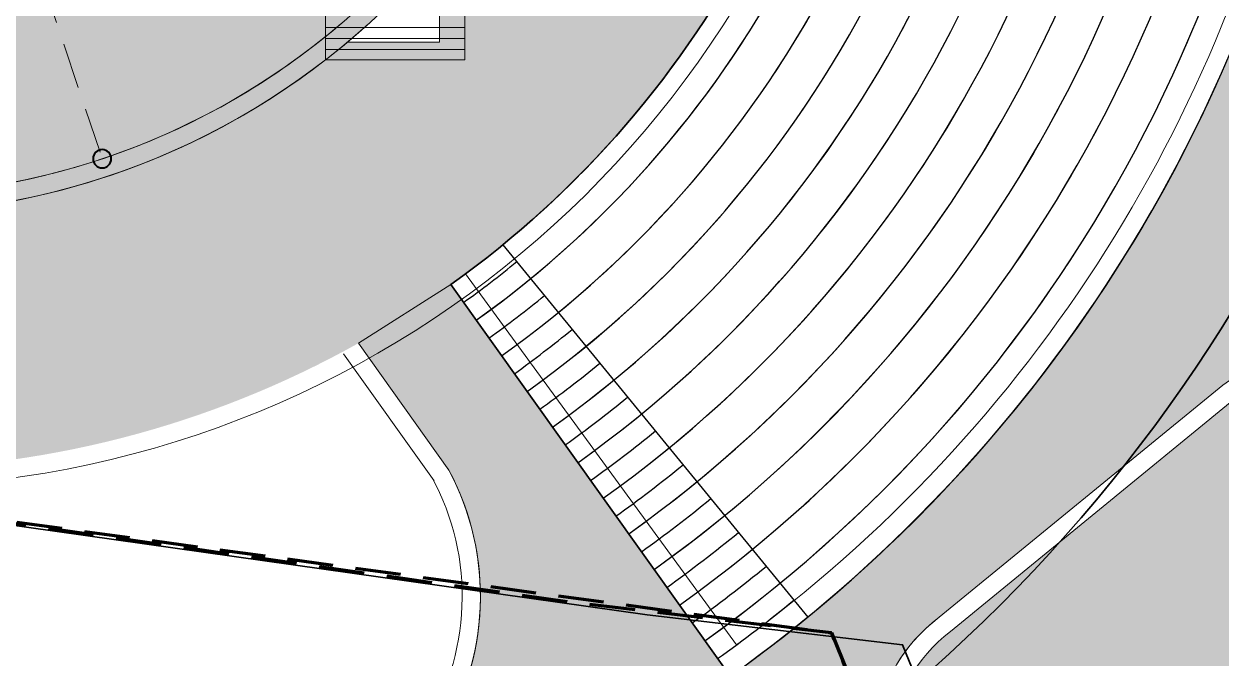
# Model space of a CAD drawing. Header units: inches. Extents: x -1373420 to 1275728, y -1279082 to 1370051.
# Drawn here: x 9063 to 10377, y 34508 to 35204 of the extents above; entities that cross this region are included whole.
import ezdxf

# ---------------------------------------------------------------- set-up
doc = ezdxf.new("R2010")
doc.units = ezdxf.units.IN
doc.header["$LTSCALE"] = 100
doc.header["$MEASUREMENT"] = 0
doc.linetypes.add('DASHED', pattern=[0.75, 0.5, -0.25])
doc.layers.add('10', color=7, linetype='Continuous', true_color=0x254705)
doc.layers.add('7', color=7, linetype='Continuous', true_color=0x4a8e0b)
for name, color, linetype, lineweight in [('Area', 250, 'Continuous', 30), ('Boundary', 1, 'Continuous', 35), ('Building', 250, 'Continuous', 60), ('centerline', 250, 'DASHED', 5), ('COLUMN', 1, 'Continuous', 40), ('WALL', 7, 'Continuous', 35)]:
    doc.layers.add(name, color=color, linetype=linetype, lineweight=lineweight)
doc.layers.add('HS', color=7, linetype='Continuous')

# ---------------------------------------------------------------- blocks, each defined once
blk = doc.blocks.new('A$Cd32af88c')
at = {"layer": 'HS'}
h = blk.add_hatch(color=256, dxfattribs=at)
h.dxf.hatch_style = 1
h.paths.add_polyline_path([(0, 10, 1), (20, 10, 1)])
at = {"layer": 'COLUMN'}
blk.add_circle((10, 10), 10, dxfattribs=at)
blk = doc.blocks.new('A$C284706ac')
at = {"layer": 'centerline'}
blk.add_line((713.4027622447466, 99.22888425772544), (803.1575591276924, -168.6766927135614), dxfattribs=at)
at = {"lineweight": 60, "xscale": -1, "rotation": 270}
blk.add_blockref('A$Cd32af88c', (793.1575591276924, -178.6766927135614), dxfattribs=at)
blk = doc.blocks.new('A$Ccdfa7642')
at = {"lineweight": 25}
for p, q in [((395.1128551435672, 473.5204776410537), (729.6221989054225, 65.00181351905485)), ((337.8955263245157, 429.7499416627325), (644.6511092254259, 0))]:
    blk.add_line(p, q, dxfattribs=at)
for centre, radius, start, end in [((-294.5137223487832, 1315.725137791793), 1616.528137423857, 305.5192525810716, 54.48074741949377), ((-294.513722348785, 1315.725137791793), 1568.528137423853, 305.5192525804688, 54.48074741949387), ((-294.513722348785, 1315.725137791793), 1520.528137423853, 305.5192525804688, 54.48074741949403), ((-294.513722348785, 1315.725137791793), 1472.528137423853, 305.5192525804688, 54.48074741949418), ((-294.513722348785, 1315.725137791793), 1424.528137423853, 305.5192525804688, 54.48074741949436), ((-294.513722348785, 1315.725137791793), 1376.528137423853, 305.5192525804688, 54.48074741949455), ((-294.513722348785, 1315.725137791793), 1328.528137423853, 305.5192525804688, 54.48074741949474), ((-294.513722348785, 1315.725137791793), 1280.528137423853, 305.5192525804688, 54.48074741949496), ((-294.513722348785, 1315.725137791793), 1232.528137423853, 305.5192525804688, 54.4807474194952), ((-294.513722348785, 1315.725137791793), 1184.528137423853, 305.5192525804688, 54.48074741949544), ((-294.513722348785, 1315.725137791793), 1136.528137423853, 305.5192525804688, 54.48074741949572), ((-294.513722348785, 1315.725137791793), 1112.528137423853, 305.5192525804688, 309.3118142991998), ((-294.513722348785, 1315.725137791793), 1160.528137423853, 305.5192525804688, 309.3118142991998), ((-294.513722348785, 1315.725137791793), 1208.528137423853, 305.5192525804688, 309.3118142991998), ((-294.513722348785, 1315.725137791793), 1256.528137423853, 305.5192525804688, 309.3118142991998), ((-294.513722348785, 1315.725137791793), 1304.528137423853, 305.5192525804688, 309.3118142991998), ((-294.513722348785, 1315.725137791793), 1352.528137423853, 305.5192525804688, 309.3118142991998), ((-294.513722348785, 1315.725137791793), 1400.528137423853, 305.5192525804688, 309.3118142991998), ((-294.513722348785, 1315.725137791793), 1448.528137423853, 305.5192525804688, 309.3118142991998), ((-294.513722348785, 1315.725137791793), 1496.528137423853, 305.5192525804688, 309.3118142991998), ((-294.513722348785, 1315.725137791793), 1544.528137423853, 305.5192525804688, 309.3118142991998), ((-294.513722348785, 1315.725137791793), 1592.528137423853, 305.5192525804688, 309.3118142991998)]:
    blk.add_arc(centre, radius, start, end, dxfattribs=at)
at = {"layer": 'Building', "lineweight": 35, "flags": 128}
blk.add_lwpolyline([(721.3400049508549, 2738.88776099866), (337.8955263247306, 2201.700333920693, -0.2422984408265646), (794.014415074743, 1315.725137791566, -0.2422984408272605), (337.8955263241871, 429.7499416625053), (721.3400049503173, -107.4374854158975, 0.2422984408272594), (1454.014415074743, 1315.725137791566, 0.2422984408271626)], format="xyb", close=True, dxfattribs=at)
blk = doc.blocks.new('A$C225d3f41')
at = {"layer": 'Boundary', "flags": 128}
blk.add_lwpolyline([(24704.75122254289, 39600.64567039739), (22808.88508081011, 37774.62204834837), (19559.03676639119, 35342.41152920825), (19469.50920733617, 35347.52963944019), (19080.88716009253, 36298.90602338108), (18800.48622760433, 36331.64710627437), (17795.10852284217, 36473.55037800001), (17362.22574276949, 41096.15168668943)], dxfattribs=at)

msp = doc.modelspace()

# ---------------------------------------------------------------- hatches: boundary and pattern name
at = {"layer": '10', "lineweight": 15, "true_color": 0xbdbdbd}
h = msp.add_hatch(color=9, dxfattribs=at)
h.dxf.hatch_style = 1
edge = h.paths.add_edge_path()
edge.add_line((11052.07913822424, 36546.10803730719), (11195.42184349509, 36448.39060350513))
edge.add_arc((10942.92048080341, 36085.08157659743), 442.4368736823083, 37.59441567012681, 55.20053051664257, ccw=False)
edge.add_line((11293.48494272673, 36354.99812894314), (11366.60734436723, 36449.08283952048))
edge.add_arc((11700.56337930939, 36878.77546706257), 544.2080369108127, 229.081210400123, 232.14573798409572, ccw=False)
edge.add_line((11344.1132900535, 36467.55080667876), (11187.82638895331, 36603.53842348162))
edge.add_arc((10899.34708239332, 36244.47146998683), 460.5967731165377, 51.22112792310241, 96.87421556313339)
edge.add_line((10844.21822572551, 36701.75715374247), (10697.76359645376, 36674.14940905564))
edge.add_arc((10651.29423720606, 37111.33400469315), 439.6473268559915, 188.9291030414077, 276.06731938701296, ccw=False)
edge.add_line((10216.97492854303, 37043.09537828492), (10194.88446851266, 37221.62487179285))
edge.add_arc((9636.385520693886, 37143.0421595446), 564.0002813642664, 8.009134836714766, 159.8917975626104)
edge.add_arc((8360.389708199655, 37605.54219805208), 793.234107649886, 288.9162121905289, 340.2075554549962, ccw=False)
edge.add_arc((8899.16178561752, 35803.67966378666), 1088.528137423857, 74.30232245907791, 104.9937650872763, ccw=False)
edge.add_line((9193.675507965494, 36851.60865628195), (9336.531939544537, 37359.91568943856))
edge.add_arc((8899.161785617525, 35803.67966378661), 1616.528137423875, 7.642276472657784, 74.30232245955091, ccw=False)
edge.add_line((10501.33140808675, 36018.65808112176), (10715.7711741735, 36047.4315148959))
edge.add_arc((66037.73417617334, 28091.33985623758), 55891.13511886846, 171.5422626192755, 171.816158310824, ccw=False)
edge.add_arc((11328.12857318683, 36226.49338296509), 579.9999999996695, 159.2279934901753, 171.5422626192759, ccw=False)
edge.add_line((10785.82911695668, 36432.19048982882), (10794.58334524644, 36455.27012042564))
edge.add_arc((10956.67771937151, 36406.1627181052), 169.3697820913161, 55.71755153317082, 163.1455202222905, ccw=False)
edge = h.paths.add_edge_path()
edge.add_arc((12745.05421753941, 36209.23332277596), 360.0000000000027, 90.76607536240442, 136.6674481459338, ccw=False)
edge.add_line((12740.24096749296, 36569.20114442672), (12858.32363353431, 36570.78006721821))
edge.add_arc((12855.28884890208, 36797.74205811862), 226.9822795533579, 270.7660753624027, 333.9711724502905)
edge.add_line((13059.2490813132, 36698.13694366137), (13196.05942280782, 37071.23196189105))
edge.add_arc((13943.66616762755, 36797.09178562231), 796.284296683416, 115.62941206169, 159.8625006194477, ccw=False)
edge.add_line((13599.2344811175, 37515.03014960104), (13738.28921348026, 37583.47631921729))
edge.add_arc((13606.85798818997, 37832.32833305369), 281.4275959669525, 297.8407804118531, 399.6629148805588)
edge.add_line((13823.50456539733, 38011.95503584609), (13745.87854180723, 38119.31867405189))
edge.add_arc((13886.84621680434, 38205.80873788533), 165.3856600071514, 131.2631674506925, 211.5310042042223, ccw=False)
edge.add_arc((14104.7901126452, 38617.04797850644), 435.0457886532567, 194.2988657649134, 221.2631674506848, ccw=False)
edge.add_arc((13117.34227902013, 38300.56095762001), 603.255424981351, 20.27455074508199, 20.7859854002928)
edge.add_arc((13875.08709155552, 38192.58283110663), 375.8502533724237, 121.0314089585247, 188.7847390527664)
edge.add_arc((13700.49257255205, 38165.60555839699), 199.1838465976596, 188.7858109017567, 225.1789656269503)
edge.add_arc((13420.08064620528, 37839.10888450499), 232.1771852527735, -71.03501667932318, 52.91325251881682, ccw=False)
edge.add_arc((13640.37157350644, 37255.24702374919), 392.0242353653423, 111.6820561553926, 141.7115111862466)
edge.add_arc((13293.74415763223, 37518.66383002891), 44.00000000000068, 313.3186433284293, 332.2158861164633, ccw=False)
edge.add_arc((14526.51800522051, 36612.61920458298), 1486.65706273414, 143.9905981606629, 157.7612233397678)
edge.add_line((13150.44643719774, 37175.27030593855), (13024.28272214729, 36865.62268057069))
edge.add_line((13024.28272214729, 36865.62268057069), (12954.19290526194, 36894.18027624081))
edge.add_arc((12826.77401659807, 36946.09619305863), 137.5893731629347, 337.8319119195526, 679.3130287075786)
edge.add_line((12931.10564417922, 36856.39810448571), (12981.33333908387, 36813.2153388103))
edge.add_arc((12768.39950267841, 36885.94386077293), 225.0116810150454, 269.6315885406982, 341.14216464054545, ccw=False)
edge.add_line((12766.95268912176, 36660.93683127441), (12609.16188950702, 36661.95143898913))
edge.add_arc((12609.47698672487, 36530.67015802227), 131.2816591095522, 90.13751927097867, 134.4932352264822)
edge.add_line((12517.47151172167, 36624.31772386352), (12339.15711799479, 36440.00012205284))
edge.add_arc((12088.96001598039, 36682.04832645463), 348.1176857192586, 273.4660811719589, 315.94841899001466, ccw=False)
edge.add_line((12110.00638894742, 36334.56743015174), (12071.85570463398, 36334.56743015174))
edge.add_line((12071.85570463398, 36334.56743015174), (12071.85570463398, 36497.47818771403))
edge.add_arc((12024.33510160778, 36647.70157600298), 157.5603823966818, 287.5538775962363, 609.1837375216011)
edge.add_line((11968.34250877081, 36500.42597161318), (11905.28488412842, 36334.56743015174))
edge.add_line((11905.28488412842, 36334.56743015174), (11700.56337930943, 36334.56743015174))
edge.add_arc((11700.56337930943, 36878.77546706255), 544.2080369108153, 232.1457379840915, 270, ccw=False)
edge.add_line((11366.60734436723, 36449.08283952048), (11293.48494272673, 36354.99812894314))
edge.add_arc((10942.92048080339, 36085.08157659743), 442.4368736823262, 19.988300823621614, 37.594415670126295, ccw=False)
edge.add_line((11358.70603587511, 36236.31900380213), (11409.42374227382, 36096.8846713309))
edge.add_arc((11284.15027080044, 36031.75944696377), 141.1904299301437, -60.71559573220418, 27.468317910397502, ccw=False)
edge.add_line((11353.21287199164, 35908.61280827411), (11063.33733475027, 35787.09562433892))
edge.add_line((11063.33733475027, 35787.09562433892), (11106.26795460036, 35684.68593963304))
edge.add_line((11106.26795460036, 35684.68593963304), (11413.94250097236, 35810.26064239634))
edge.add_arc((11330.26765563595, 36015.27502439454), 221.4325553485173, 292.202401872582, 365.6151046313104)
edge.add_arc((11715.0541702813, 36053.10608946891), 165.2092056364744, 44.309063218859876, 185.6151046313101, ccw=False)
edge.add_line((11833.2749449283, 36168.50942594103), (11960.72514577285, 36055.1292938491))
edge.add_arc((12031.28349205264, 36134.44367846569), 106.1567324141306, 228.3435996760079, 313.4355626438817)
edge.add_line((12104.27031697292, 36057.35817253298), (12149.80405363749, 36102.89190919754))
edge.add_line((12149.80405363749, 36102.89190919754), (12483.19633702816, 36456.27674085091))
edge = h.paths.add_edge_path()
edge.add_line((11106.26795460036, 35684.68593963305), (11063.33733475028, 35787.09562433892))
edge.add_line((11063.33733475028, 35787.09562433892), (10810.57134519087, 35681.13493673431))
edge.add_arc((10773.45689011628, 35769.67033770205), 96.00000000000391, 172.0900540023757, 292.74365955691815, ccw=False)
edge.add_arc((66037.7341761738, 28091.33985623698), 55891.13511886901, 171.8161583108235, 172.0900540023726, ccw=False)
edge.add_line((10715.7711741735, 36047.4315148959), (10501.33140808675, 36018.65808112176))
edge.add_arc((8899.161785617522, 35803.67966378662), 1616.528137423878, -10.699298123013023, 7.6422764726575, ccw=False)
edge.add_arc((8894.275978315118, 35806.80306928466), 1621.910320856412, 305.59562880847693, 349.2243256489815, ccw=False)
edge.add_line((9838.326617191577, 34487.95452599491), (9531.571034290339, 34917.70446765742))
edge.add_line((9531.571034290339, 34917.70446765742), (9430.046014115618, 34853.38737091282))
edge.add_line((9430.046014115618, 34853.38737091282), (9529.393338155998, 34714.20650806757))
edge.add_arc((9270.003945028147, 34575.75153688861), 294.0282916853428, -32.97051856606981, 28.092081429986592, ccw=False)
edge.add_arc((9270.003945028177, 34575.75153688858), 294.0282916853046, 265.5813528782348, 327.0294814339319, ccw=False)
edge.add_line((9247.350970887534, 34282.59717639915), (9247.350970886935, 33962.80432455953))
edge.add_line((9247.350970886935, 33962.80432455953), (10136.29614797686, 33952.60966715179))
edge.add_line((10136.29614797686, 33952.60966715179), (10213.78776327839, 34093.91839599868))
edge.add_line((10213.78776327839, 34093.91839599868), (10165.06555671955, 34132.04646068567))
edge.add_line((10165.06555671955, 34132.04646068567), (10026.7024694945, 34303.78121218664))
edge.add_arc((10177.2383914916, 34406.91681007109), 182.4774379546604, 126.9033472648265, 214.415933401813, ccw=False)
edge.add_line((10067.66672224545, 34552.83481670876), (10378.99283634586, 34807.59601940281))
edge.add_arc((10645.17465049851, 34427.77064110497), 463.8103881810897, 73.23834787594899, 125.0227905969048, ccw=False)
edge.add_line((10778.933392842, 34871.87499261639), (10855.19783117162, 34835.38310331638))
edge.add_arc((10916.14358856507, 34983.35983526727), 160.035928913251, 247.615176633403, 325.6966159107671)
edge.add_arc((10750.08854058712, 35096.64928111496), 361.0552749957499, 325.6966159107681, 338.6431780386419)
edge.add_arc((11208.97669102649, 34937.49352898143), 125.709047315093, 19.864449937469885, 167.2851531324668, ccw=False)
edge.add_line((11327.20594189362, 34980.20896900335), (11327.86450333548, 35077.36780310846))
edge.add_arc((11447.8617467955, 35076.55443849371), 120.0000000000034, 137.2115250908537, 179.6116440294097, ccw=False)
edge.add_line((11359.79776441857, 35158.06968251542), (11392.19688849784, 35237.47664376287))
edge.add_arc((11310.13780916268, 35275.45663986547), 90.42219088967015, 213.0265766200417, 335.1635441213435, ccw=False)
edge.add_line((11234.32623054013, 35226.17401461026), (11051.00336488212, 35508.18001106787))
edge.add_arc((11151.61350654309, 35573.58337027027), 119.9999999999928, 112.20240187257679, 213.0265766200424, ccw=False)
at = {"layer": '7', "lineweight": 15}
h = msp.add_hatch(color=256, dxfattribs=at)
h.dxf.hatch_style = 1
edge = h.paths.add_edge_path()
edge.add_arc((8899.161785617525, 35803.67966378666), 1088.528137423857, 0, 104.3467154570071)
edge.add_line((8629.436480002763, 36858.26098614851), (8751.338496163336, 36598.57967265635))
edge.add_arc((8899.161785617523, 35803.67966378666), 808.5281374238508, 50.06967185124722, 100.53464938290477, ccw=False)
edge.add_line((9418.12011632057, 36423.67966378666), (9519.161785617525, 36423.67966378666))
edge.add_line((9519.161785617525, 36423.67966378666), (9519.161785617525, 36322.6379944897))
edge.add_arc((8899.161785617527, 35803.67966378666), 808.5281374238526, -39.930328148752324, 39.930328148752324, ccw=False)
edge.add_line((9519.161785617525, 35284.72133308362), (9519.161785617525, 35183.67966378666))
edge.add_line((9519.161785617525, 35183.67966378666), (9418.120116320564, 35183.67966378666))
edge.add_arc((8899.161785617525, 35803.67966378666), 808.5281374238529, 269.54198163585886, 309.93032814875215, ccw=False)
edge.add_line((8892.69853834294, 34995.17735986863), (8892.69853834294, 34715.17071462817))
edge.add_arc((8899.161785617534, 35803.67966378666), 1088.528137423855, 269.6597984434082, 299.1900670291)
edge.add_line((9430.04601411552, 34853.38737091275), (9531.571034292376, 34917.7044676587))
edge.add_arc((8899.161785617523, 35803.67966378666), 1088.52813742386, 305.5192525805901, 360)
h = msp.add_hatch(color=256, dxfattribs=at)
h.dxf.hatch_style = 1
edge = h.paths.add_edge_path()
edge.add_arc((10750.08854058709, 35096.64928111481), 381.0552749957162, 325.6966159107698, 338.88333213755595, ccw=False)
edge.add_arc((10916.14358856507, 34983.35983526732), 180.0359289133031, 247.4329665701771, 325.6966159107137, ccw=False)
edge.add_line((10847.05226831144, 34817.10904529841), (10771.70592183392, 34853.16163540514))
edge.add_arc((10645.17465049847, 34427.77064110498), 443.8103881810871, 73.43504862569141, 124.9275704807226)
edge.add_line((10391.07524637802, 34791.64033410383), (10080.00035946199, 34537.08471307073))
edge.add_arc((10177.23839149161, 34406.91681007111), 162.4774379546701, 126.7604681875954, 225.449881481973)
edge.add_line((10063.25512327766, 34291.12936510587), (10180.23147103178, 34145.1039431258))
edge.add_arc((10305.7723187575, 34261.6555190115), 171.3031648543865, 222.8734946864558, 315.7148717746343)
edge.add_line((10428.40379909816, 34142.04659660774), (10500.73820728069, 34244.68971420172))
edge.add_arc((10627.86442451417, 34143.53604653065), 162.4596552729428, 68.8704946226016, 141.4909169855427, ccw=False)
edge.add_line((10686.42742611101, 34295.07321832481), (10902.18238243815, 34230.54735931765))
edge.add_arc((10919.91778208302, 34425.72177341601), 195.9785608662411, 264.8078214163173, 336.9510423795459)
edge.add_line((11100.25150158081, 34348.99273112241), (11307.89990752359, 34900.22960645402))
edge.add_arc((11208.97669102642, 34937.49352898126), 105.709047315074, 339.3588381213426, 528.0578950410585)
at = {"layer": 'HS', "lineweight": 15, "true_color": 0xfeeab9}
h = msp.add_hatch(color=254, dxfattribs=at)
h.dxf.hatch_style = 1
edge = h.paths.add_edge_path()
edge.add_arc((8899.161785615972, 35803.67966378813), 808.5281374238502, 0, 360)

# ---------------------------------------------------------------- linework, layer by layer
at = {"layer": 'Area', "lineweight": 15}
msp.add_lwpolyline([(11063.33733475028, 35787.09562433892), (10810.57134519087, 35681.13493673431, -0.5811590738464422), (10678.37027354731, 35782.88152044495, -0.001195095975106169), (10715.7711741735, 36047.4315148959), (10501.33140808675, 36018.65808112176, -0.08020151567023223), (10487.5866959807, 35503.56381412045, -0.1926995073471617), (9838.326617191577, 34487.95452599491), (9531.571034290339, 34917.70446765742), (9430.046014115618, 34853.38737091282), (9529.393338155998, 34714.20650806757, -0.2729247599232046), (9516.679186123654, 34415.7391569242, -0.2747330800487106), (9247.350970887534, 34282.59717639915), (9247.350970886935, 33962.80432455953), (10136.29614797686, 33952.60966715179), (10213.78776327839, 34093.91839599868), (10165.06555671955, 34132.04646068567), (10026.7024694945, 34303.78121218664, -0.40155443808887), (10067.66672224545, 34552.83481670876), (10378.99283634586, 34807.59601940281, -0.2298777286236655), (10778.933392842, 34871.87499261639), (10855.19783117162, 34835.38310331638, 0.3545185291191851), (11048.34366966064, 34893.16761220202, 0.05655019968593695)], format="xyb", dxfattribs=at)
at = {"layer": 'Area', "lineweight": 15, "flags": 128}
for points in [[(10487.58669598103, 35503.56381412231, -0.1933908540854814), (9838.326617204939, 34487.95452600445), (9531.571034290766, 34917.70446765757)], [(10467.90427909325, 35507.11380925697, -0.1911782862393467), (9844.92740086461, 34522.40168087172), (9547.752476132413, 34929.45865584413)], [(11086.35033839754, 34965.16196257983, -0.05655019968604097), (11048.34366966056, 34893.16761220191, -0.3545185291189246), (10855.19783117162, 34835.38310331638), (10778.93339284201, 34871.87499261639, 0.2298777286236687), (10378.99283634586, 34807.59601940281), (10067.66672224545, 34552.83481670876, 0.4565977650508793), (10048.36211785872, 34277.7312015189), (10165.06555671955, 34132.04646068568, 0.4325118701412509), (10443.85955278639, 34129.2590814403), (10516.74000675341, 34232.67704247425, -0.3282907947622821), (10679.92281171033, 34276.14327749119), (10896.45177358278, 34211.38593655872, 0.3774106166926049), (11119.50874312291, 34343.3789186758), (11326.61603807436, 34893.17932580662, 1.071677706849939), (11086.35033839754, 34965.16196257983)], [(9528.455845273387, 34715.9487250595, -0.5943247621548526), (9247.350970886935, 34282.59717639919, -0.09937119039848145), (8693.314269269871, 34431.9529064106)], [(9510.875775085991, 34706.41241905526, -0.59446953549046), (9248.774932409982, 34302.54679010106, -0.0993923707509124), (8702.218489351853, 34449.8614201605, -0.0993923707509124)]]:
    msp.add_lwpolyline(points, format="xyb", dxfattribs=at)
at = {"layer": 'Area', "lineweight": 15}
msp.add_lwpolyline([(9418.120116320551, 35183.67966378666), (9519.161785617525, 35183.67966378666), (9519.161785617525, 35284.72133308362)], dxfattribs=at)
at = {"layer": 'Area', "lineweight": 15, "flags": 128}
msp.add_lwpolyline([(11105.55548479163, 34959.36718403022, -0.05760148331099229), (11064.86496984528, 34881.89611539769, -0.3554137465083968), (10847.05226831144, 34817.10904529841), (10771.70592183392, 34853.16163540514, 0.2285370658943171), (10391.07524637802, 34791.64033410383), (10080.00035946199, 34537.08471307073, 0.4593641349620359), (10063.25512327766, 34291.12936510587), (10180.23147103178, 34145.1039431258, 0.4288142708116107), (10428.40379909816, 34142.04659660774), (10500.73820728069, 34244.68971420172, -0.3279152381432066), (10686.42742611101, 34295.07321832481), (10902.18238243815, 34230.54735931765, 0.3256107304682366), (11100.25150158081, 34348.99273112241), (11307.89990752359, 34900.22960645402, 1.078948128200052)], format="xyb", close=True, dxfattribs=at)
for points in [[(9529.393338155987, 34714.20650806757), (9430.046014115618, 34853.38737091282)], [(9513.114931274842, 34702.58697841224), (9413.767607234473, 34841.76784125748)]]:
    msp.add_lwpolyline(points, dxfattribs=at)
at = {"layer": 'Area', "lineweight": 15}
for radius, start, end in [(1108.528137423857, 112.1265011353555, 74.30232246052854), (808.5281374238548, 227.9096888989001, 312.0903111010999), (788.5281374238548, 229.5446054222318, 310.4553945777681)]:
    msp.add_arc((8899.161785617525, 35803.67966378666), radius, start, end, dxfattribs=at)
at = {"layer": 'Boundary', "color": 18, "linetype": 'DASHED', "lineweight": 120, "true_color": 0x000000, "flags": 128}
msp.add_lwpolyline([(8230.57840465087, 39332.93363673197), (9578.728010949526, 39530.53206192298), (10582.32220329154, 39611.58537933793), (11349.40634651671, 39615.66587415257), (11892.3106881155, 39658.68166823625), (12601.68076685615, 39693.37318696337), (13009.57211903182, 39740.46596088022), (13238.05770684676, 39692.36318580496), (13405.86252686599, 39672.95786852806), (13462.42897188648, 39667.18560524486), (13643.33719363176, 39387.32629797541), (13772.5624529329, 39148.8228292788), (13956.87182251453, 38465.05962098861), (14358.86800092682, 38444.21454194446), (14358.86800092682, 38444.21454194446), (14358.86800092682, 38444.21454194446), (14736.34756779149, 38460.2784177681), (14960.29015166233, 38604.33859915841), (15139.67682319765, 38746.01513750481), (15307.2973968388, 38770.36057717047), (15494.93449460484, 38752.87049977798), (15596.24855049236, 38712.16886988506), (15661.35688933593, 38545.15733240361), (15698.39211485619, 38383.0301693943), (15662.43249482862, 38129.44884717333), (15621.25542801621, 37951.31147384989), (15573.1038844244, 37837.42762043994), (13677.23774269161, 36011.40399839092), (10427.38942827269, 33579.1934792508), (10337.86186921768, 33584.31158948274), (9949.239821974035, 34535.68797342364), (9668.838889485829, 34568.42905631693), (8663.461184723674, 34710.33232804256), (8230.578404650987, 39332.93363673198)], dxfattribs=at)
at = {"layer": 'Boundary', "color": 242, "linetype": 'DASHED', "lineweight": 120, "true_color": 0xcd2027, "flags": 128}
msp.add_lwpolyline([(10210.43635766896, 33902.80432455953), (9047.08002857602, 33902.80432455953), (8691.064090115833, 33148.33305195856), (6001.192592036246, 33148.33305195856), (6001.192592036246, 39419.03745587778), (8217.958159103451, 39419.03745587781), (8663.461184723674, 34710.33232804256), (9949.239821974035, 34535.68797342364)], close=True, dxfattribs=at)
at = {"layer": 'Building', "lineweight": 15}
for p, q in [((9546.794889001278, 35199.64545796626), (9394.161785615972, 35199.64545796626)), ((9546.794889001278, 35187.64545796626), (9394.161785615972, 35187.64545796626)), ((9546.794889001278, 35175.64545796626), (9394.161785615972, 35175.64545796626))]:
    msp.add_line(p, q, dxfattribs=at)
msp.add_lwpolyline([(9394.161785615972, 35164.38884654914), (9546.794889001278, 35164.38884654914), (9546.794889001278, 35319.64545796627), (9394.161785615972, 35319.64545796627)], close=True, dxfattribs=at)
for centre, radius, start, end in [((8899.161785615972, 35803.6796637881), 1616.528137423857, 305.5192525808838, 74.30232246061323), ((8899.161785615972, 35803.6796637881), 1568.528137423857, 305.5192525808838, 74.30232246061323), ((8899.161785615972, 35803.6796637881), 1520.528137423857, 305.5192525808838, 74.30232246061323), ((8899.161785615972, 35803.6796637881), 1472.528137423857, 305.5192525808838, 74.30232246061323), ((8899.161785615972, 35803.6796637881), 1424.528137423857, 305.5192525808838, 74.30232246061323), ((8899.161785615972, 35803.6796637881), 1376.528137423857, 305.5192525808838, 74.30232246061323), ((8899.161785615972, 35803.6796637881), 1328.528137423857, 305.5192525808838, 74.30232246061323), ((8899.161785615972, 35803.6796637881), 1280.528137423857, 305.5192525808838, 74.30232246061323), ((8899.161785615972, 35803.6796637881), 1232.528137423857, 305.5192525808838, 74.30232246061323), ((8899.161785615972, 35803.6796637881), 1184.528137423857, 305.5192525808838, 74.30232246061323), ((8899.161785615972, 35803.6796637881), 1136.528137423857, 305.5192525808838, 74.30232246061323), ((8899.161785615972, 35803.6796637881), 1088.528137423857, 305.5192525808838, 74.30232246061323), ((8899.161785615972, 35803.67966378813), 808.5281374238502, 52.24954266199142, 307.7504573380086), ((8899.161785613018, 35803.67966378673), 788.5281374238571, 229.5446054221981, 319.5446054222319), ((8899.161785613018, 35803.67966378673), 808.5281374238571, 227.9096888982116, 317.9096888983201), ((8899.161785615972, 35803.67966378813), 808.5281374238571, 227.909688897518, 307.7504573380086), ((8899.161785615972, 35803.67966378813), 788.5281374238571, 229.5446054222319, 308.8844524587973)]:
    msp.add_arc(centre, radius, start, end, dxfattribs=at)
at = {"layer": 'WALL', "lineweight": 15, "flags": 128}
msp.add_lwpolyline([(9546.794889001278, 35319.64545796627), (9394.161785615972, 35319.64545796626), (9394.161785615972, 35164.38884654914)], dxfattribs=at)

# ---------------------------------------------------------------- block references
at = {"lineweight": 15}
msp.add_blockref('A$Ccdfa7642', (9193.675507961801, 34487.95452599491), dxfattribs=at)
at = {"layer": 'Boundary'}
msp.add_blockref('A$C225d3f41', (-9053.403893810926, -1776.338679188637), dxfattribs=at)
at = {"layer": 'COLUMN', "lineweight": 15}
for p in [(8345.759023371225, 35224.4507795304), (8345.759023368271, 35224.450779529)]:
    msp.add_blockref('A$C284706ac', p, dxfattribs=at)

doc.saveas('drawing.dxf')
